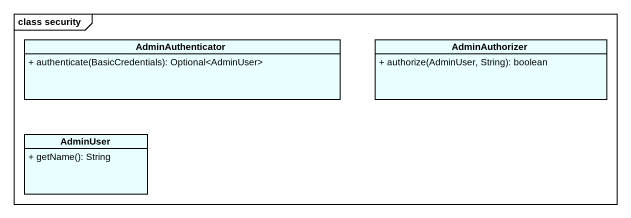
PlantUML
@startuml
mainframe class security
hide circle
hide empty members
skinparam classAttributeIconSize 0
class AdminAuthenticator #E9FFFF {
  + authenticate(BasicCredentials): Optional<AdminUser>
}
class AdminAuthorizer #E9FFFF {
  + authorize(AdminUser, String): boolean
}
class AdminUser #E9FFFF {
  + getName(): String
}
@enduml
